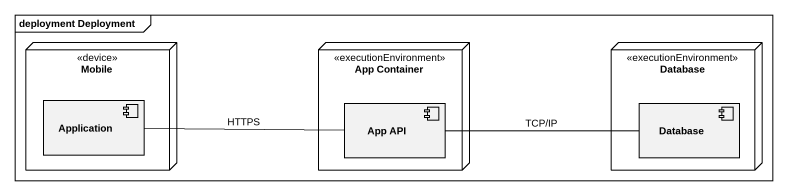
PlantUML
@startuml
mainframe deployment Deployment
node Mobile <<device>> {
  component Application
}
node "App Container" as App_Container <<executionEnvironment>> {
  component "App API" as App_API
}
node "Database" as Database_ <<executionEnvironment>> {
  component "Database" as Database__2
}
Application -right- App_API : HTTPS
App_API -right- Database__2 : TCP/IP
@enduml
